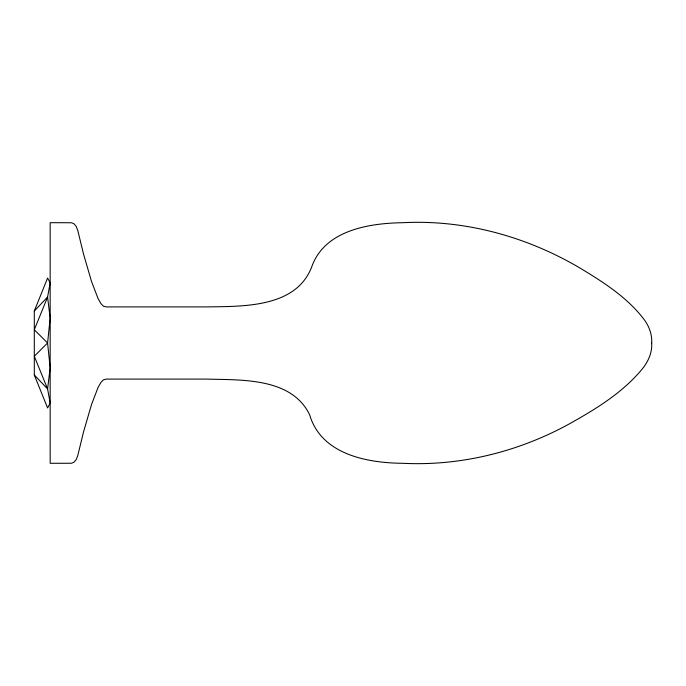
<?xml version="1.0" encoding="UTF-8"?>
<svg xmlns="http://www.w3.org/2000/svg" width="686" height="686" viewBox="0 0 686 686"><rect width="100%" height="100%" fill="white"/><g stroke="black" fill="none" stroke-linecap="round" stroke-linejoin="round"><path stroke-width="1.03" d="M34.3 311.024L47.583 278.036L50.164 282.984L47.583 297.064L34.3 329.752L47.583 343L50.164 367.859L47.583 388.936L50.164 403.016L47.583 407.964L34.3 374.976L34.3 311.024L47.583 297.064L50.164 318.141L47.583 343L34.3 356.248L47.583 388.936L34.3 374.976M651.7 343C652.326 352.45 648.287 361.471 642.465 368.708C622.854 392.675 595.731 409.122 569.028 424.059C518.367 451.817 460.529 466.214 402.682 463.29C366.95 462.973 321.254 454.424 309.609 414.721C291.464 377.334 241.352 380.121 206.563 379.092L106.313 379.092L103.397 379.821L100.876 382.479L97.995 387.633L91.53 404.5L83.538 431.914L77.715 455.804L76.163 459.654L73.899 462.278L71.421 463.256L50.164 463.29L50.164 222.693L71.421 222.744L73.899 223.722L76.163 226.346L77.715 230.196L83.538 254.086L91.53 281.5L97.995 298.367L100.876 303.521L103.397 306.179L106.313 306.908L206.563 306.908C242.921 306.316 296.806 308.048 312.036 266.005C325.318 230.119 369.248 223.207 402.682 222.71C464.465 219.46 526.051 236.43 579.207 267.574C602.891 281.852 627.227 297.201 644.145 319.573C649.145 326.296 652.206 334.545 651.7 343"/></g></svg>
